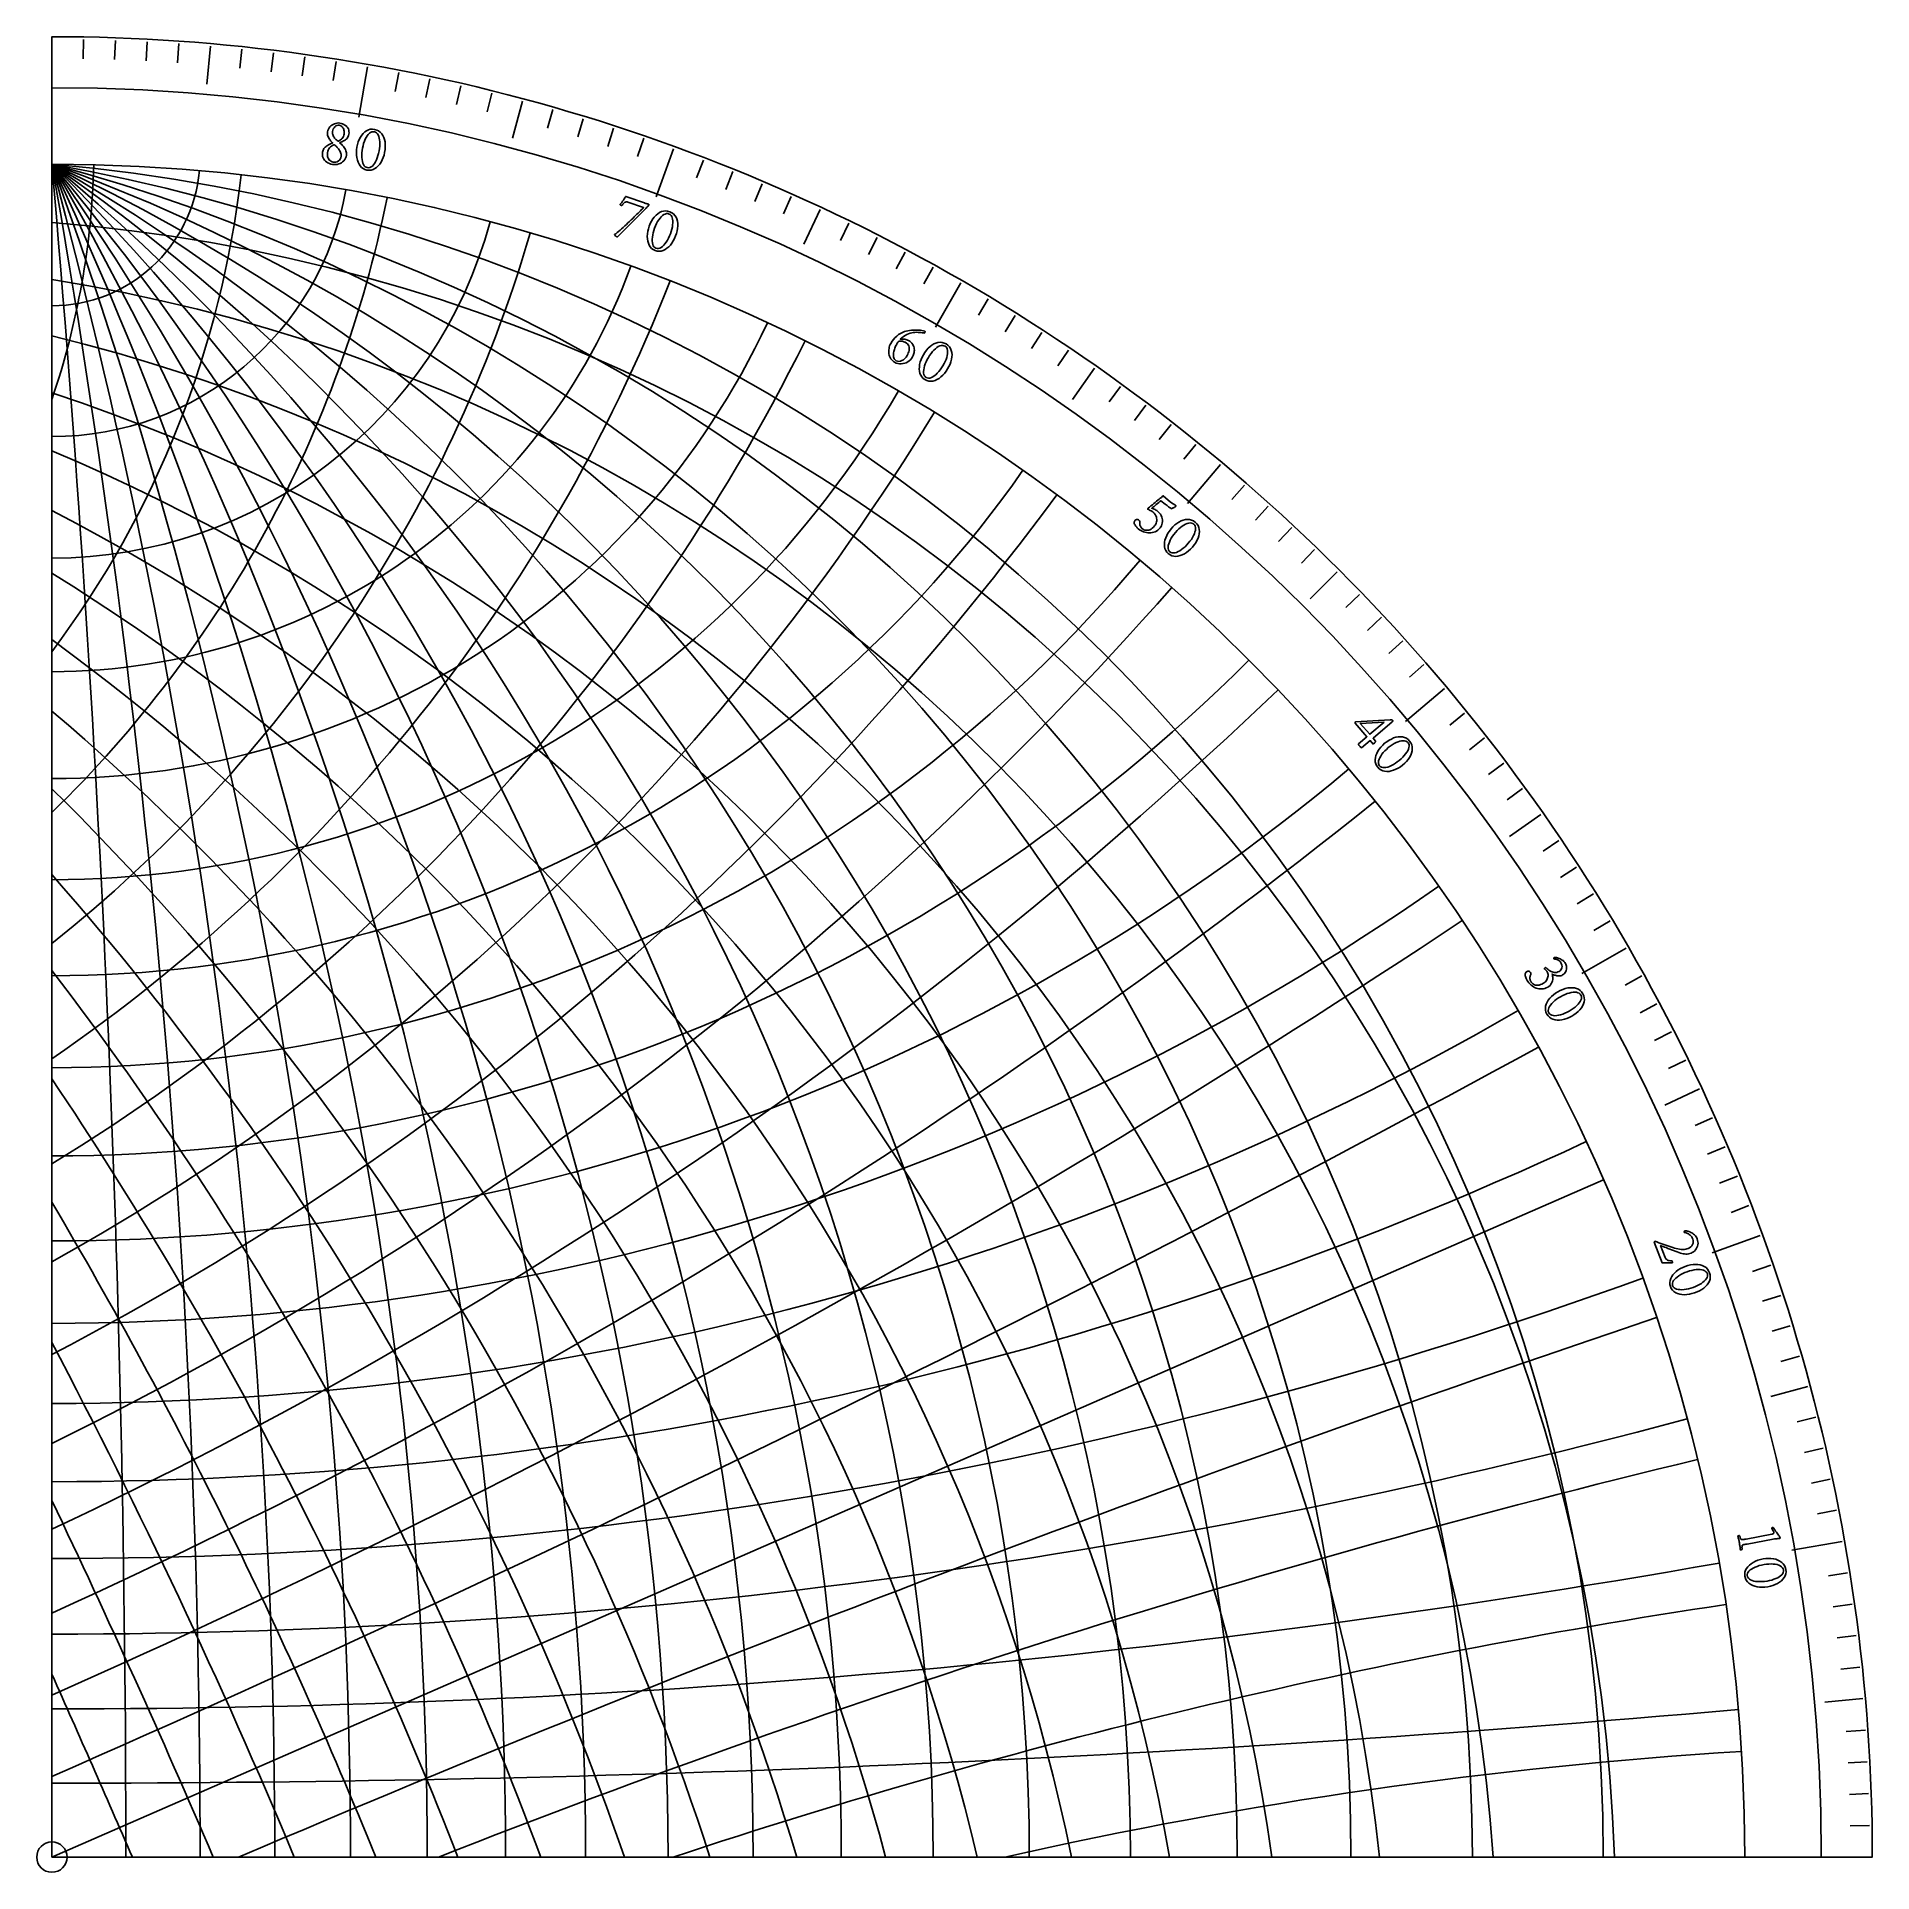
# Model space of a CAD drawing. Header units: millimetres. Extents: x -1 to 150, y -1 to 150.
import ezdxf

# ---------------------------------------------------------------- set-up
doc = ezdxf.new("R2010")
doc.units = ezdxf.units.MM
for name, color, linetype in [('CUT_INNER', 6, 'Continuous'), ('CUT_OUTER', 1, 'Continuous'), ('ENGRAVE', 7, 'Continuous'), ('ENGRAVE_FINE', 8, 'Continuous'), ('TEXT', 5, 'Continuous')]:
    doc.layers.add(name, color=color, linetype=linetype)

msp = doc.modelspace()

# ---------------------------------------------------------------- linework, layer by layer
at = {"layer": 'CUT_INNER'}
msp.add_circle((0, 0), 1.25, dxfattribs=at)
at = {"layer": 'CUT_OUTER'}
msp.add_lwpolyline([(0, 0), (150, 0), (150, 0), (149.99, 1.31), (149.98, 2.62), (149.95, 3.93), (149.91, 5.23), (149.86, 6.54), (149.79, 7.85), (149.72, 9.16), (149.63, 10.46), (149.54, 11.77), (149.43, 13.07), (149.31, 14.38), (149.18, 15.68), (149.04, 16.98), (148.88, 18.28), (148.72, 19.58), (148.54, 20.88), (148.35, 22.17), (148.15, 23.47), (147.94, 24.76), (147.72, 26.05), (147.49, 27.34), (147.24, 28.62), (146.99, 29.91), (146.72, 31.19), (146.44, 32.47), (146.16, 33.74), (145.86, 35.02), (145.54, 36.29), (145.22, 37.56), (144.89, 38.82), (144.54, 40.09), (144.19, 41.35), (143.82, 42.6), (143.45, 43.86), (143.06, 45.11), (142.66, 46.35), (142.25, 47.6), (141.83, 48.84), (141.4, 50.07), (140.95, 51.3), (140.5, 52.53), (140.04, 53.76), (139.56, 54.98), (139.08, 56.19), (138.58, 57.4), (138.08, 58.61), (137.56, 59.81), (137.03, 61.01), (136.49, 62.2), (135.95, 63.39), (135.39, 64.58), (134.82, 65.76), (134.24, 66.93), (133.65, 68.1), (133.05, 69.26), (132.44, 70.42), (131.82, 71.57), (131.19, 72.72), (130.55, 73.86), (129.9, 75), (129.24, 76.13), (128.58, 77.26), (127.9, 78.37), (127.21, 79.49), (126.51, 80.59), (125.8, 81.7), (125.08, 82.79), (124.36, 83.88), (123.62, 84.96), (122.87, 86.04), (122.12, 87.11), (121.35, 88.17), (120.58, 89.22), (119.8, 90.27), (119, 91.31), (118.2, 92.35), (117.39, 93.38), (116.57, 94.4), (115.74, 95.41), (114.91, 96.42), (114.06, 97.42), (113.21, 98.41), (112.34, 99.39), (111.47, 100.37), (110.59, 101.34), (109.7, 102.3), (108.81, 103.25), (107.9, 104.2), (106.99, 105.14), (106.07, 106.07), (105.14, 106.99), (104.2, 107.9), (103.25, 108.81), (102.3, 109.7), (101.34, 110.59), (100.37, 111.47), (99.39, 112.34), (98.41, 113.21), (97.42, 114.06), (96.42, 114.91), (95.41, 115.74), (94.4, 116.57), (93.38, 117.39), (92.35, 118.2), (91.31, 119), (90.27, 119.8), (89.22, 120.58), (88.17, 121.35), (87.11, 122.12), (86.04, 122.87), (84.96, 123.62), (83.88, 124.36), (82.79, 125.08), (81.7, 125.8), (80.59, 126.51), (79.49, 127.21), (78.37, 127.9), (77.26, 128.58), (76.13, 129.24), (75, 129.9), (73.86, 130.55), (72.72, 131.19), (71.57, 131.82), (70.42, 132.44), (69.26, 133.05), (68.1, 133.65), (66.93, 134.24), (65.76, 134.82), (64.58, 135.39), (63.39, 135.95), (62.2, 136.49), (61.01, 137.03), (59.81, 137.56), (58.61, 138.08), (57.4, 138.58), (56.19, 139.08), (54.98, 139.56), (53.76, 140.04), (52.53, 140.5), (51.3, 140.95), (50.07, 141.4), (48.84, 141.83), (47.6, 142.25), (46.35, 142.66), (45.11, 143.06), (43.86, 143.45), (42.6, 143.82), (41.35, 144.19), (40.09, 144.54), (38.82, 144.89), (37.56, 145.22), (36.29, 145.54), (35.02, 145.86), (33.74, 146.16), (32.47, 146.44), (31.19, 146.72), (29.91, 146.99), (28.62, 147.24), (27.34, 147.49), (26.05, 147.72), (24.76, 147.94), (23.47, 148.15), (22.17, 148.35), (20.88, 148.54), (19.58, 148.72), (18.28, 148.88), (16.98, 149.04), (15.68, 149.18), (14.38, 149.31), (13.07, 149.43), (11.77, 149.54), (10.46, 149.63), (9.16, 149.72), (7.85, 149.79), (6.54, 149.86), (5.23, 149.91), (3.93, 149.95), (2.62, 149.98), (1.31, 149.99), (0, 150), (0, 150)], close=True, dxfattribs=at)
at = {"layer": 'ENGRAVE'}
for points in [[(0, 0), (0, 150)], [(0, 149.79), (0, 145.59)], [(13.06, 149.22), (12.78, 146.08)], [(26.01, 147.51), (25.28, 143.38)], [(38.77, 144.69), (37.95, 141.64)], [(51.23, 140.76), (49.79, 136.81)], [(0, 0), (0, 139.5)], [(63.3, 135.76), (61.97, 132.9)], [(74.89, 129.72), (72.8, 126.08)], [(85.92, 122.7), (84.11, 120.12)], [(96.28, 114.75), (93.58, 111.53)], [(105.92, 105.92), (103.69, 103.69)], [(114.75, 96.28), (111.53, 93.58)], [(122.7, 85.92), (120.12, 84.11)], [(129.72, 74.89), (126.08, 72.8)], [(135.76, 63.3), (132.9, 61.97)], [(0, 0), (127.85, 55.81)], [(140.76, 51.23), (136.81, 49.79)], [(144.69, 38.77), (141.64, 37.95)], [(147.51, 26.01), (143.38, 25.28)], [(149.22, 13.06), (146.08, 12.78)], [(0, 0), (150, 0)], [(0, 0), (139.5, 0)], [(0, 0), (139.5, 0)], [(149.79, 0), (145.59, 0)]]:
    msp.add_lwpolyline(points, dxfattribs=at)
for centre, radius, start, end in [((0, 0), 145.8, 0, 90), ((0, 0), 139.5, 0, 90), ((-791.14, 0), 803.35, 360, 10), ((-383.27, 0), 407.87, 360, 20), ((-241.62, 0), 279, 360, 30), ((-166.25, 0), 217.02, 360, 40), ((-117.05, 0), 182.1, 360, 50), ((-80.54, 0), 161.08, 360, 60), ((-50.77, 0), 148.45, 360, 70), ((-24.6, 0), 141.65, 360, 80), ((0, 141.65), 24.6, 270, 350), ((0, 148.45), 50.77, 270, 340), ((0, 161.08), 80.54, 270, 330), ((0, 182.1), 117.05, 270, 320), ((0, 217.02), 166.25, 270, 310), ((0, 279), 241.62, 270, 300), ((0, 407.87), 383.27, 270, 290), ((0, 803.35), 791.14, 270, 280)]:
    msp.add_arc(centre, radius, start, end, dxfattribs=at)
at = {"layer": 'ENGRAVE_FINE'}
for points in [[(2.61, 149.77), (2.59, 148.19)], [(5.23, 149.7), (5.17, 148.12)], [(7.84, 149.58), (7.76, 148.01)], [(10.45, 149.43), (10.34, 147.85)], [(15.66, 148.97), (15.49, 147.4)], [(18.25, 148.67), (18.06, 147.11)], [(20.85, 148.33), (20.63, 146.77)], [(23.43, 147.95), (23.19, 146.39)], [(28.58, 147.04), (28.28, 145.49)], [(31.14, 146.52), (30.82, 144.98)], [(33.7, 145.95), (33.34, 144.42)], [(36.24, 145.34), (35.86, 143.81)], [(41.29, 143.99), (40.85, 142.47)], [(43.79, 143.24), (43.33, 141.74)], [(46.29, 142.46), (45.8, 140.96)], [(48.77, 141.63), (48.25, 140.14)], [(53.68, 139.84), (53.12, 138.37)], [(56.11, 138.88), (55.52, 137.42)], [(58.53, 137.88), (57.91, 136.43)], [(60.93, 136.84), (60.28, 135.4)], [(65.66, 134.63), (64.97, 133.21)], [(68, 133.46), (67.29, 132.06)], [(70.32, 132.26), (69.58, 130.87)], [(72.62, 131.01), (71.86, 129.63)], [(77.15, 128.4), (76.34, 127.05)], [(79.38, 127.03), (78.54, 125.69)], [(81.58, 125.62), (80.72, 124.3)], [(83.76, 124.18), (82.88, 122.88)], [(88.04, 121.18), (87.12, 119.91)], [(90.15, 119.63), (89.2, 118.37)], [(92.22, 118.04), (91.25, 116.8)], [(94.27, 116.41), (93.27, 115.18)], [(98.27, 113.05), (97.24, 111.86)], [(100.23, 111.32), (99.18, 110.15)], [(102.16, 109.55), (101.08, 108.4)], [(104.05, 107.75), (102.96, 106.62)], [(107.75, 104.05), (106.62, 102.96)], [(109.55, 102.16), (108.4, 101.08)], [(111.32, 100.23), (110.15, 99.18)], [(113.05, 98.27), (111.86, 97.24)], [(116.41, 94.27), (115.18, 93.27)], [(118.04, 92.22), (116.8, 91.25)], [(119.63, 90.15), (118.37, 89.2)], [(121.18, 88.04), (119.91, 87.12)], [(124.18, 83.76), (122.88, 82.88)], [(125.62, 81.58), (124.3, 80.72)], [(127.03, 79.38), (125.69, 78.54)], [(128.4, 77.15), (127.05, 76.34)], [(131.01, 72.62), (129.63, 71.86)], [(132.26, 70.32), (130.87, 69.58)], [(133.46, 68), (132.06, 67.29)], [(134.63, 65.66), (133.21, 64.97)], [(136.84, 60.93), (135.4, 60.28)], [(137.88, 58.53), (136.43, 57.91)], [(138.88, 56.11), (137.42, 55.52)], [(0, 0), (127.85, 55.81)], [(139.84, 53.68), (138.37, 53.12)], [(141.63, 48.77), (140.14, 48.25)], [(142.46, 46.29), (140.96, 45.8)], [(143.24, 43.79), (141.74, 43.33)], [(143.99, 41.29), (142.47, 40.85)], [(145.34, 36.24), (143.81, 35.86)], [(145.95, 33.7), (144.42, 33.34)], [(146.52, 31.14), (144.98, 30.82)], [(147.04, 28.58), (145.49, 28.28)], [(147.95, 23.43), (146.39, 23.19)], [(148.33, 20.85), (146.77, 20.63)], [(148.67, 18.25), (147.11, 18.06)], [(148.97, 15.66), (147.4, 15.49)], [(149.43, 10.45), (147.85, 10.34)], [(149.58, 7.84), (148.01, 7.76)], [(149.7, 5.23), (148.12, 5.17)], [(149.77, 2.61), (148.19, 2.59)], [(0, 0), (0, 0)]]:
    msp.add_lwpolyline(points, dxfattribs=at)
for centre, radius, start, end in [((-1594.49, 0), 1600.58, 360, 5), ((-520.62, 0), 538.99, 360, 15), ((-299.16, 0), 330.09, 360, 25), ((-199.23, 0), 243.21, 360, 35), ((-139.5, 0), 197.28, 360, 45), ((-97.68, 0), 170.3, 360, 55), ((-65.05, 0), 153.92, 360, 65), ((-37.38, 0), 144.42, 360, 75), ((-12.2, 0), 140.03, 360, 85), ((-61.58, 141.07), 65.05, 341.2047, 358.5833), ((0, 140.03), 12.2, 270, 355), ((-64.45, 147.63), 80.54, 323.1459, 353.5833), ((-68.13, 156.07), 97.68, 314.2286, 348.5833), ((0, 144.42), 37.38, 270, 345), ((-11.19, -4.88), 140.03, 1.9983, 85.4185), ((-72.86, 166.89), 117.05, 308.4929, 343.5833), ((-22.54, -9.84), 141.65, 3.9838, 80.8427), ((-78.93, 180.81), 139.5, 304.458, 338.5833), ((0, 153.92), 65.05, 270, 335), ((-34.26, -14.95), 144.42, 5.9436, 76.2785), ((-86.83, 198.9), 166.25, 301.4847, 333.5833), ((-46.53, -20.31), 148.45, 7.8648, 71.7325), ((-97.3, 222.9), 199.23, 299.2362, 328.5833), ((-59.62, -26.03), 153.92, 9.7345, 67.2121), ((0, 170.3), 97.68, 270, 325), ((-111.62, 255.7), 241.62, 297.5147, 323.5833), ((-73.81, -32.22), 161.08, 11.5394, 62.7264), ((-89.52, -39.08), 170.3, 13.2663, 58.2866), ((-132.06, 302.52), 299.16, 296.1959, 318.5833), ((-107.28, -46.83), 182.1, 14.9021, 53.9067), ((0, 197.28), 139.5, 270, 315), ((-163.18, 373.81), 383.27, 295.1987, 313.5833), ((-127.85, -55.81), 197.28, 16.4334, 49.6054), ((-152.36, -66.51), 217.02, 17.8473, 45.4072), ((-215.64, 493.97), 520.62, 294.4687, 308.5833), ((-182.59, -79.71), 243.21, 19.131, 41.3458), ((0, 243.21), 199.23, 270, 305), ((-321.41, 736.25), 791.14, 293.96976, 303.58333), ((-221.44, -96.67), 279, 20.2723, 37.4679), ((-640.37, 1466.9), 1594.49, 293.67891, 298.58333), ((-274.17, -119.69), 330.09, 21.2598, 33.8383), ((0, 330.09), 299.16, 270, 295), ((-351.26, -153.34), 407.87, 22.0833, 30.5474), ((640.37, -1466.9), 1594.49, 108.58333, 113.07685), ((-477.14, -208.29), 538.99, 22.7338, 27.7176), ((0, 538.99), 520.62, 270, 285), ((321.41, -736.25), 791.14, 103.58333, 111.46875), ((-725.07, -316.52), 803.35, 23.20389, 25.50393), ((215.64, -493.97), 520.62, 98.5833, 108.4122), ((-1461.32, -637.93), 1600.58, 23.48819, 24.07789), ((0, 1600.58), 1594.49, 270, 275), ((163.18, -373.81), 383.27, 93.5833, 102.7618)]:
    msp.add_arc(centre, radius, start, end, dxfattribs=at)
at = {"layer": 'TEXT'}
for points in [[(23.73, 142.88), (23.85, 142.85), (23.96, 142.82), (24.06, 142.77), (24.15, 142.71), (24.24, 142.65), (24.31, 142.57), (24.38, 142.49), (24.43, 142.4), (24.46, 142.3), (24.48, 142.19), (24.49, 142.08), (24.47, 141.96), (24.45, 141.86), (24.42, 141.78), (24.37, 141.7), (24.32, 141.62), (24.25, 141.56), (24.19, 141.5), (24.11, 141.45), (24.04, 141.41), (23.96, 141.37), (23.89, 141.33), (23.82, 141.3), (23.75, 141.27), (23.73, 141.27), (23.73, 141.26), (23.73, 141.25), (23.74, 141.24), (23.81, 141.18), (23.89, 141.11), (23.96, 141.04), (24.02, 140.96), (24.09, 140.88), (24.14, 140.79), (24.19, 140.7), (24.23, 140.61), (24.26, 140.51), (24.28, 140.42), (24.28, 140.32), (24.28, 140.23), (24.24, 140.1), (24.2, 139.99), (24.13, 139.88), (24.06, 139.78), (23.96, 139.7), (23.86, 139.62), (23.75, 139.56), (23.64, 139.52), (23.51, 139.48), (23.39, 139.47), (23.26, 139.46), (23.13, 139.48), (22.99, 139.51), (22.87, 139.55), (22.75, 139.6), (22.65, 139.67), (22.55, 139.74), (22.47, 139.83), (22.4, 139.92), (22.35, 140.02), (22.31, 140.13), (22.29, 140.24), (22.29, 140.36), (22.3, 140.49), (22.32, 140.57), (22.34, 140.65), (22.38, 140.72), (22.42, 140.78), (22.47, 140.85), (22.53, 140.9), (22.59, 140.95), (22.65, 141), (22.71, 141.04), (22.78, 141.08), (22.84, 141.12), (22.91, 141.15), (22.97, 141.17), (23.02, 141.2), (23.07, 141.22), (23.12, 141.24), (23.13, 141.24), (23.13, 141.25), (23.13, 141.26), (23.12, 141.26), (23.07, 141.31), (23.02, 141.36), (22.97, 141.42), (22.92, 141.49), (22.87, 141.56), (22.82, 141.64), (22.78, 141.72), (22.75, 141.8), (22.72, 141.89), (22.71, 141.98), (22.71, 142.08), (22.72, 142.17), (22.74, 142.28), (22.78, 142.38), (22.84, 142.48), (22.9, 142.57), (22.99, 142.65), (23.07, 142.72), (23.17, 142.78), (23.28, 142.83), (23.39, 142.86), (23.5, 142.88), (23.62, 142.89), (23.73, 142.88)], [(23.68, 142.7), (23.58, 142.7), (23.49, 142.69), (23.41, 142.65), (23.32, 142.58), (23.25, 142.5), (23.19, 142.41), (23.15, 142.31), (23.13, 142.2), (23.12, 142.1), (23.12, 142.01), (23.14, 141.93), (23.17, 141.85), (23.2, 141.77), (23.25, 141.71), (23.3, 141.65), (23.35, 141.59), (23.41, 141.54), (23.46, 141.49), (23.51, 141.45), (23.55, 141.41), (23.56, 141.4), (23.57, 141.4), (23.58, 141.4), (23.59, 141.4), (23.59, 141.4), (23.59, 141.4), (23.59, 141.4), (23.59, 141.4), (23.6, 141.39), (23.61, 141.39), (23.61, 141.4), (23.62, 141.4), (23.71, 141.44), (23.78, 141.49), (23.86, 141.55), (23.92, 141.62), (23.98, 141.7), (24.02, 141.78), (24.06, 141.88), (24.08, 141.98), (24.09, 142.06), (24.09, 142.13), (24.09, 142.21), (24.07, 142.29), (24.05, 142.36), (24.02, 142.43), (23.98, 142.5), (23.94, 142.56), (23.88, 142.61), (23.82, 142.65), (23.75, 142.68), (23.68, 142.7)], [(26.59, 142.36), (26.77, 142.31), (26.92, 142.24), (27.06, 142.14), (27.18, 142.01), (27.27, 141.87), (27.35, 141.7), (27.41, 141.53), (27.45, 141.33), (27.47, 141.12), (27.47, 140.91), (27.45, 140.7), (27.42, 140.47), (27.37, 140.25), (27.3, 140.04), (27.22, 139.85), (27.12, 139.67), (27.01, 139.5), (26.89, 139.35), (26.76, 139.23), (26.62, 139.13), (26.47, 139.05), (26.31, 139.01), (26.14, 138.99), (25.96, 139.01), (25.8, 139.06), (25.65, 139.13), (25.52, 139.23), (25.4, 139.35), (25.31, 139.5), (25.23, 139.66), (25.17, 139.84), (25.12, 140.04), (25.1, 140.24), (25.09, 140.46), (25.11, 140.67), (25.14, 140.9), (25.19, 141.12), (25.25, 141.33), (25.33, 141.52), (25.42, 141.71), (25.53, 141.88), (25.65, 142.02), (25.78, 142.15), (25.93, 142.25), (26.08, 142.32), (26.24, 142.37), (26.41, 142.38), (26.59, 142.36)], [(23.17, 139.66), (23.29, 139.65), (23.41, 139.67), (23.51, 139.7), (23.61, 139.76), (23.69, 139.83), (23.75, 139.92), (23.8, 140.03), (23.83, 140.15), (23.84, 140.23), (23.83, 140.31), (23.82, 140.39), (23.79, 140.47), (23.75, 140.55), (23.71, 140.62), (23.67, 140.69), (23.62, 140.76), (23.57, 140.82), (23.51, 140.88), (23.47, 140.93), (23.42, 140.97), (23.37, 141.01), (23.34, 141.05), (23.31, 141.07), (23.3, 141.08), (23.29, 141.09), (23.28, 141.09), (23.27, 141.1), (23.27, 141.1), (23.26, 141.1), (23.25, 141.1), (23.25, 141.1), (23.24, 141.1), (23.13, 141.04), (23.03, 140.98), (22.95, 140.92), (22.88, 140.84), (22.82, 140.76), (22.77, 140.66), (22.74, 140.56), (22.71, 140.44), (22.7, 140.33), (22.7, 140.23), (22.71, 140.14), (22.74, 140.06), (22.77, 139.98), (22.81, 139.91), (22.86, 139.84), (22.92, 139.79), (22.98, 139.74), (23.04, 139.71), (23.1, 139.68), (23.17, 139.66)], [(26.58, 142.17), (26.47, 142.17), (26.37, 142.15), (26.26, 142.11), (26.16, 142.04), (26.07, 141.94), (25.98, 141.83), (25.9, 141.7), (25.82, 141.55), (25.75, 141.38), (25.69, 141.2), (25.64, 141.01), (25.6, 140.82), (25.57, 140.62), (25.55, 140.42), (25.54, 140.24), (25.55, 140.06), (25.57, 139.89), (25.59, 139.73), (25.63, 139.59), (25.68, 139.47), (25.74, 139.37), (25.81, 139.29), (25.89, 139.24), (25.98, 139.21), (26.09, 139.2), (26.2, 139.22), (26.31, 139.27), (26.41, 139.34), (26.5, 139.44), (26.59, 139.56), (26.67, 139.7), (26.74, 139.85), (26.81, 140.02), (26.87, 140.2), (26.92, 140.39), (26.96, 140.59), (27, 140.79), (27.02, 140.98), (27.02, 141.16), (27.02, 141.34), (27, 141.5), (26.98, 141.65), (26.94, 141.79), (26.89, 141.91), (26.83, 142.01), (26.76, 142.08), (26.67, 142.14), (26.58, 142.17)], [(48.82, 136.3), (48.87, 136.28), (48.93, 136.27), (48.98, 136.25), (49.04, 136.23), (49.09, 136.22), (49.13, 136.2), (49.16, 136.2), (49.18, 136.19), (49.19, 136.18), (49.2, 136.17), (49.2, 136.15), (49.19, 136.13), (49.18, 136.11), (49.16, 136.08), (49.13, 136.05), (49.09, 136.01), (49.05, 135.97), (49.01, 135.94), (48.97, 135.9), (48.93, 135.85), (46.62, 133.52), (46.6, 133.51), (46.59, 133.51), (46.58, 133.52), (46.56, 133.52), (46.53, 133.53), (46.5, 133.55), (46.47, 133.57), (46.43, 133.6), (46.4, 133.62), (46.38, 133.65), (46.37, 133.67), (46.37, 133.69), (46.47, 133.77), (46.58, 133.86), (46.7, 133.95), (46.82, 134.06), (46.94, 134.17), (47.07, 134.29), (47.2, 134.41), (47.34, 134.53), (47.47, 134.66), (47.6, 134.78), (47.73, 134.91), (47.86, 135.03), (47.98, 135.15), (48.1, 135.26), (48.21, 135.37), (48.31, 135.47), (48.41, 135.57), (48.49, 135.66), (48.57, 135.73), (48.63, 135.8), (48.69, 135.85), (48.73, 135.89), (48.75, 135.91), (48.76, 135.92), (47.47, 136.37), (47.4, 136.39), (47.33, 136.39), (47.27, 136.38), (47.21, 136.36), (47.16, 136.32), (47.1, 136.26), (47.04, 136.19), (46.98, 136.11), (46.97, 136.1), (46.95, 136.09), (46.93, 136.1), (46.9, 136.1), (46.89, 136.11), (46.88, 136.11), (46.87, 136.12), (46.86, 136.13), (46.84, 136.14), (46.83, 136.15), (46.82, 136.16), (46.81, 136.17), (46.88, 136.26), (46.95, 136.35), (47.02, 136.45), (47.09, 136.54), (47.15, 136.63), (47.2, 136.71), (47.25, 136.78), (47.29, 136.84)], [(50.91, 135.58), (51.07, 135.5), (51.22, 135.4), (51.33, 135.28), (51.43, 135.14), (51.49, 134.98), (51.54, 134.8), (51.57, 134.62), (51.57, 134.42), (51.56, 134.21), (51.52, 134), (51.47, 133.79), (51.39, 133.58), (51.3, 133.37), (51.2, 133.18), (51.09, 133), (50.96, 132.83), (50.83, 132.69), (50.68, 132.57), (50.53, 132.47), (50.37, 132.39), (50.21, 132.34), (50.05, 132.33), (49.88, 132.34), (49.71, 132.39), (49.55, 132.47), (49.42, 132.56), (49.31, 132.68), (49.22, 132.83), (49.15, 132.99), (49.1, 133.16), (49.07, 133.35), (49.06, 133.55), (49.07, 133.76), (49.1, 133.97), (49.15, 134.18), (49.22, 134.39), (49.31, 134.6), (49.41, 134.8), (49.52, 134.98), (49.64, 135.14), (49.78, 135.29), (49.92, 135.41), (50.07, 135.51), (50.23, 135.59), (50.4, 135.63), (50.57, 135.65), (50.74, 135.63), (50.91, 135.58)], [(50.86, 135.39), (50.76, 135.42), (50.65, 135.42), (50.54, 135.39), (50.43, 135.34), (50.32, 135.26), (50.21, 135.16), (50.11, 135.05), (50.01, 134.91), (49.91, 134.76), (49.82, 134.6), (49.74, 134.42), (49.66, 134.23), (49.6, 134.04), (49.54, 133.85), (49.51, 133.67), (49.48, 133.49), (49.47, 133.32), (49.47, 133.17), (49.48, 133.02), (49.51, 132.89), (49.55, 132.78), (49.6, 132.69), (49.67, 132.63), (49.76, 132.58), (49.87, 132.55), (49.98, 132.55), (50.09, 132.58), (50.2, 132.64), (50.31, 132.72), (50.42, 132.82), (50.52, 132.94), (50.62, 133.08), (50.72, 133.24), (50.81, 133.41), (50.89, 133.58), (50.97, 133.77), (51.03, 133.96), (51.09, 134.15), (51.13, 134.33), (51.15, 134.5), (51.17, 134.67), (51.17, 134.82), (51.15, 134.96), (51.12, 135.08), (51.08, 135.19), (51.02, 135.28), (50.95, 135.34), (50.86, 135.39)], [(70.58, 124.97), (70.69, 124.9), (70.79, 124.82), (70.87, 124.74), (70.93, 124.65), (70.98, 124.56), (71.02, 124.47), (71.05, 124.37), (71.06, 124.28), (71.07, 124.18), (71.06, 124.09), (71.05, 123.99), (71.03, 123.9), (71.01, 123.82), (70.98, 123.74), (70.95, 123.67), (70.92, 123.61), (70.84, 123.48), (70.75, 123.38), (70.64, 123.28), (70.52, 123.2), (70.4, 123.14), (70.27, 123.09), (70.13, 123.06), (69.99, 123.04), (69.85, 123.04), (69.71, 123.07), (69.58, 123.11), (69.44, 123.17), (69.35, 123.24), (69.26, 123.31), (69.18, 123.39), (69.12, 123.47), (69.07, 123.57), (69.03, 123.67), (68.99, 123.77), (68.97, 123.88), (68.96, 123.99), (68.96, 124.1), (68.96, 124.21), (68.98, 124.32), (69, 124.43), (69.03, 124.53), (69.07, 124.63), (69.12, 124.72), (69.23, 124.9), (69.34, 125.05), (69.47, 125.2), (69.61, 125.33), (69.76, 125.45), (69.92, 125.55), (70.08, 125.64), (70.25, 125.7), (70.39, 125.74), (70.53, 125.77), (70.67, 125.8), (70.82, 125.82), (70.97, 125.83), (71.12, 125.83), (71.27, 125.83), (71.41, 125.82), (71.56, 125.81), (71.69, 125.79), (71.81, 125.77), (71.93, 125.74), (71.94, 125.73), (71.95, 125.71), (71.95, 125.69), (71.94, 125.66), (71.93, 125.63), (71.92, 125.61), (71.91, 125.59), (71.9, 125.58), (71.81, 125.59), (71.71, 125.61), (71.61, 125.62), (71.49, 125.64), (71.37, 125.64), (71.25, 125.65), (71.12, 125.64), (70.98, 125.63), (70.85, 125.6), (70.71, 125.57), (70.58, 125.52), (70.44, 125.46), (70.3, 125.39), (70.17, 125.3), (70.04, 125.19), (69.91, 125.07), (70, 125.08), (70.09, 125.09), (70.18, 125.08), (70.27, 125.07), (70.36, 125.05), (70.44, 125.03), (70.51, 125), (70.58, 124.97)], [(69.76, 124.89), (69.74, 124.85), (69.71, 124.82), (69.68, 124.78), (69.66, 124.74), (69.63, 124.7), (69.61, 124.66), (69.59, 124.62), (69.56, 124.58), (69.52, 124.5), (69.48, 124.42), (69.45, 124.33), (69.42, 124.24), (69.39, 124.14), (69.37, 124.05), (69.35, 123.96), (69.34, 123.86), (69.34, 123.77), (69.34, 123.69), (69.36, 123.61), (69.38, 123.53), (69.41, 123.46), (69.45, 123.4), (69.5, 123.35), (69.57, 123.3), (69.68, 123.26), (69.8, 123.24), (69.92, 123.26), (70.04, 123.31), (70.17, 123.38), (70.28, 123.48), (70.39, 123.6), (70.48, 123.74), (70.53, 123.84), (70.57, 123.94), (70.61, 124.04), (70.63, 124.14), (70.64, 124.24), (70.64, 124.34), (70.63, 124.43), (70.6, 124.52), (70.56, 124.61), (70.49, 124.69), (70.42, 124.76), (70.32, 124.82), (70.27, 124.84), (70.21, 124.87), (70.15, 124.89), (70.08, 124.91), (70.01, 124.92), (69.93, 124.92), (69.85, 124.91), (69.76, 124.89)], [(73.68, 124.68), (73.83, 124.58), (73.95, 124.45), (74.04, 124.31), (74.11, 124.15), (74.15, 123.98), (74.17, 123.8), (74.16, 123.62), (74.13, 123.42), (74.08, 123.22), (74.01, 123.02), (73.92, 122.82), (73.81, 122.62), (73.68, 122.43), (73.55, 122.26), (73.41, 122.11), (73.25, 121.97), (73.1, 121.85), (72.93, 121.75), (72.77, 121.68), (72.6, 121.63), (72.43, 121.61), (72.26, 121.63), (72.1, 121.67), (71.94, 121.75), (71.8, 121.85), (71.69, 121.97), (71.6, 122.1), (71.53, 122.26), (71.49, 122.43), (71.47, 122.61), (71.48, 122.8), (71.5, 123), (71.55, 123.2), (71.62, 123.4), (71.71, 123.6), (71.81, 123.8), (71.93, 123.99), (72.06, 124.17), (72.2, 124.33), (72.36, 124.47), (72.51, 124.59), (72.68, 124.69), (72.84, 124.76), (73.01, 124.8), (73.19, 124.82), (73.35, 124.81), (73.52, 124.76), (73.68, 124.68)], [(73.6, 124.5), (73.5, 124.54), (73.4, 124.56), (73.28, 124.56), (73.17, 124.52), (73.04, 124.47), (72.92, 124.39), (72.8, 124.29), (72.67, 124.18), (72.55, 124.05), (72.44, 123.9), (72.32, 123.74), (72.22, 123.57), (72.12, 123.39), (72.04, 123.22), (71.97, 123.04), (71.91, 122.87), (71.87, 122.71), (71.84, 122.55), (71.83, 122.41), (71.83, 122.28), (71.85, 122.16), (71.89, 122.06), (71.95, 121.99), (72.02, 121.93), (72.13, 121.88), (72.24, 121.86), (72.35, 121.87), (72.47, 121.91), (72.59, 121.97), (72.71, 122.05), (72.84, 122.15), (72.96, 122.27), (73.08, 122.41), (73.2, 122.56), (73.31, 122.72), (73.42, 122.89), (73.52, 123.06), (73.61, 123.24), (73.68, 123.41), (73.73, 123.58), (73.77, 123.73), (73.8, 123.88), (73.81, 124.02), (73.8, 124.15), (73.78, 124.27), (73.74, 124.36), (73.68, 124.44), (73.6, 124.5)], [(91.14, 110.87), (91.25, 110.77), (91.34, 110.66), (91.41, 110.54), (91.46, 110.42), (91.5, 110.3), (91.51, 110.18), (91.51, 110.05), (91.5, 109.93), (91.47, 109.82), (91.43, 109.71), (91.37, 109.61), (91.31, 109.52), (91.22, 109.42), (91.12, 109.34), (91.02, 109.27), (90.9, 109.21), (90.79, 109.17), (90.67, 109.14), (90.55, 109.13), (90.43, 109.12), (90.31, 109.13), (90.19, 109.15), (90.07, 109.18), (89.95, 109.21), (89.83, 109.26), (89.72, 109.32), (89.62, 109.38), (89.52, 109.46), (89.48, 109.49), (89.44, 109.54), (89.39, 109.59), (89.34, 109.64), (89.3, 109.7), (89.25, 109.77), (89.22, 109.83), (89.19, 109.89), (89.19, 109.91), (89.18, 109.93), (89.18, 109.96), (89.19, 109.99), (89.19, 110.03), (89.2, 110.06), (89.21, 110.09), (89.23, 110.12), (89.27, 110.15), (89.31, 110.18), (89.35, 110.21), (89.4, 110.22), (89.45, 110.22), (89.49, 110.21), (89.53, 110.2), (89.56, 110.17), (89.6, 110.14), (89.62, 110.1), (89.64, 110.05), (89.64, 110), (89.64, 109.95), (89.64, 109.9), (89.64, 109.85), (89.65, 109.81), (89.65, 109.75), (89.67, 109.7), (89.69, 109.66), (89.72, 109.61), (89.75, 109.57), (89.79, 109.53), (89.82, 109.49), (89.86, 109.45), (89.92, 109.41), (89.98, 109.38), (90.05, 109.35), (90.13, 109.34), (90.21, 109.33), (90.3, 109.33), (90.39, 109.35), (90.48, 109.38), (90.57, 109.43), (90.67, 109.5), (90.77, 109.59), (90.86, 109.69), (90.91, 109.76), (90.96, 109.84), (90.99, 109.92), (91.02, 110.02), (91.04, 110.12), (91.04, 110.22), (91.03, 110.32), (91.01, 110.43), (90.97, 110.53), (90.9, 110.64), (90.82, 110.74), (90.71, 110.84), (90.67, 110.87), (90.63, 110.9), (90.57, 110.93), (90.51, 110.97), (90.45, 111), (90.4, 111.03), (90.35, 111.05), (90.31, 111.06), (90.31, 111.07), (90.3, 111.07), (90.3, 111.08), (90.3, 111.1), (90.31, 111.11), (90.31, 111.12), (90.32, 111.14), (90.33, 111.15), (90.44, 111.24), (90.56, 111.34), (90.68, 111.44), (90.79, 111.53), (90.91, 111.63), (91.02, 111.72), (91.13, 111.81), (91.23, 111.89), (91.33, 111.97), (91.42, 112.04), (91.49, 112.11), (91.56, 112.17), (92.17, 111.66), (92.22, 111.63), (92.26, 111.6), (92.31, 111.56), (92.35, 111.53), (92.4, 111.5), (92.44, 111.47), (92.48, 111.45), (92.52, 111.42), (92.55, 111.41), (92.57, 111.4), (92.58, 111.39), (92.59, 111.39), (92.59, 111.37), (92.6, 111.36), (92.6, 111.35), (92.6, 111.33), (92.61, 111.32), (92.61, 111.31), (92.6, 111.31), (92.6, 111.3), (92.59, 111.29), (92.58, 111.28), (92.56, 111.26), (92.53, 111.25), (92.5, 111.23), (92.47, 111.21), (92.43, 111.19), (92.39, 111.17), (92.35, 111.15), (92.31, 111.13), (92.28, 111.12), (92.24, 111.11), (92.19, 111.14), (92.14, 111.18), (92.08, 111.22), (92.02, 111.26), (91.95, 111.31), (91.89, 111.36), (91.81, 111.42), (91.73, 111.49), (91.39, 111.77), (91.29, 111.69), (91.2, 111.62), (91.1, 111.54), (91, 111.46), (90.91, 111.38), (90.82, 111.3), (90.72, 111.23), (90.63, 111.15), (90.69, 111.13), (90.76, 111.1), (90.83, 111.07), (90.9, 111.03), (90.97, 110.99), (91.04, 110.95), (91.09, 110.91), (91.14, 110.87)], [(94.21, 109.99), (94.34, 109.86), (94.44, 109.72), (94.51, 109.57), (94.54, 109.4), (94.55, 109.22), (94.54, 109.04), (94.5, 108.86), (94.44, 108.67), (94.35, 108.48), (94.25, 108.3), (94.12, 108.12), (93.98, 107.94), (93.83, 107.78), (93.66, 107.63), (93.5, 107.5), (93.32, 107.39), (93.14, 107.3), (92.97, 107.24), (92.79, 107.2), (92.62, 107.18), (92.45, 107.19), (92.29, 107.23), (92.14, 107.3), (91.99, 107.41), (91.87, 107.53), (91.78, 107.67), (91.71, 107.82), (91.68, 107.98), (91.67, 108.16), (91.68, 108.34), (91.72, 108.52), (91.78, 108.72), (91.86, 108.91), (91.96, 109.09), (92.08, 109.27), (92.22, 109.45), (92.37, 109.62), (92.53, 109.77), (92.7, 109.9), (92.87, 110.01), (93.05, 110.1), (93.22, 110.17), (93.4, 110.21), (93.58, 110.23), (93.75, 110.22), (93.91, 110.17), (94.06, 110.1), (94.21, 109.99)], [(94.1, 109.83), (94.01, 109.89), (93.91, 109.93), (93.8, 109.94), (93.68, 109.93), (93.55, 109.89), (93.41, 109.84), (93.28, 109.76), (93.13, 109.67), (92.99, 109.56), (92.85, 109.44), (92.71, 109.3), (92.58, 109.15), (92.45, 108.99), (92.34, 108.84), (92.24, 108.68), (92.15, 108.52), (92.08, 108.36), (92.03, 108.22), (91.99, 108.08), (91.98, 107.95), (91.98, 107.83), (92, 107.73), (92.04, 107.64), (92.1, 107.57), (92.2, 107.5), (92.3, 107.47), (92.42, 107.46), (92.54, 107.47), (92.67, 107.51), (92.8, 107.57), (92.94, 107.65), (93.08, 107.74), (93.23, 107.86), (93.37, 107.98), (93.51, 108.12), (93.64, 108.27), (93.77, 108.43), (93.89, 108.58), (93.99, 108.74), (94.07, 108.89), (94.14, 109.04), (94.19, 109.19), (94.22, 109.32), (94.24, 109.45), (94.24, 109.57), (94.21, 109.67), (94.17, 109.76), (94.1, 109.83)], [(110.47, 93.67), (110.48, 93.66), (110.49, 93.64), (110.49, 93.62), (110.49, 93.61), (110.48, 93.59), (110.47, 93.57), (110.46, 93.56), (110.45, 93.55), (108.86, 92.2), (109.06, 91.96), (109.07, 91.95), (109.07, 91.93), (109.06, 91.91), (109.04, 91.88), (109.02, 91.85), (109, 91.82), (108.97, 91.79), (108.94, 91.77), (108.92, 91.75), (108.9, 91.74), (108.88, 91.73), (108.86, 91.72), (108.63, 92), (107.92, 91.41), (107.92, 91.41), (107.91, 91.41), (107.9, 91.42), (107.89, 91.42), (107.87, 91.44), (107.84, 91.47), (107.8, 91.51), (107.75, 91.56), (107.7, 91.62), (107.67, 91.67), (107.66, 91.71), (107.66, 91.73), (108.36, 92.32), (107.38, 93.45), (107.38, 93.47), (107.38, 93.48), (107.39, 93.5), (107.39, 93.51), (107.4, 93.53), (107.41, 93.54), (107.41, 93.55), (107.42, 93.56), (110.26, 93.71), (110.29, 93.71), (110.31, 93.71), (110.34, 93.71), (110.38, 93.7), (110.41, 93.7), (110.44, 93.69), (110.46, 93.69), (110.47, 93.67)], [(109.77, 93.52), (107.81, 93.42), (108.59, 92.52)], [(111.88, 91.96), (111.98, 91.81), (112.06, 91.66), (112.1, 91.49), (112.1, 91.32), (112.08, 91.15), (112.04, 90.97), (111.97, 90.8), (111.87, 90.62), (111.75, 90.45), (111.62, 90.29), (111.47, 90.13), (111.3, 89.98), (111.12, 89.85), (110.93, 89.73), (110.74, 89.64), (110.55, 89.56), (110.36, 89.5), (110.18, 89.46), (110, 89.45), (109.82, 89.47), (109.66, 89.51), (109.51, 89.58), (109.37, 89.67), (109.25, 89.8), (109.15, 89.94), (109.08, 90.09), (109.04, 90.25), (109.04, 90.42), (109.06, 90.6), (109.1, 90.77), (109.17, 90.95), (109.26, 91.13), (109.38, 91.3), (109.51, 91.47), (109.66, 91.62), (109.82, 91.78), (110, 91.91), (110.19, 92.03), (110.37, 92.13), (110.56, 92.22), (110.75, 92.27), (110.94, 92.31), (111.12, 92.32), (111.3, 92.3), (111.46, 92.26), (111.62, 92.19), (111.75, 92.09), (111.88, 91.96)], [(111.75, 91.82), (111.67, 91.89), (111.57, 91.95), (111.46, 91.98), (111.34, 91.99), (111.21, 91.98), (111.07, 91.95), (110.92, 91.9), (110.76, 91.83), (110.6, 91.75), (110.44, 91.65), (110.28, 91.54), (110.12, 91.42), (109.97, 91.28), (109.83, 91.15), (109.71, 91.01), (109.6, 90.87), (109.5, 90.73), (109.42, 90.59), (109.36, 90.46), (109.32, 90.33), (109.3, 90.22), (109.31, 90.11), (109.33, 90.02), (109.38, 89.94), (109.46, 89.86), (109.56, 89.81), (109.67, 89.78), (109.8, 89.77), (109.93, 89.79), (110.07, 89.82), (110.22, 89.87), (110.38, 89.94), (110.54, 90.03), (110.7, 90.13), (110.86, 90.24), (111.02, 90.37), (111.18, 90.5), (111.32, 90.63), (111.44, 90.77), (111.55, 90.9), (111.64, 91.04), (111.72, 91.17), (111.78, 91.3), (111.81, 91.42), (111.83, 91.54), (111.83, 91.64), (111.8, 91.74), (111.75, 91.82)], [(124.71, 73.64), (124.74, 73.57), (124.77, 73.5), (124.79, 73.42), (124.8, 73.34), (124.8, 73.25), (124.79, 73.16), (124.77, 73.07), (124.74, 72.98), (124.7, 72.89), (124.64, 72.81), (124.57, 72.75), (124.48, 72.69), (124.41, 72.65), (124.33, 72.63), (124.26, 72.61), (124.17, 72.61), (124.09, 72.61), (124.01, 72.62), (123.94, 72.64), (123.86, 72.66), (123.79, 72.68), (123.73, 72.71), (123.67, 72.73), (123.62, 72.76), (123.64, 72.68), (123.66, 72.6), (123.67, 72.51), (123.67, 72.41), (123.67, 72.31), (123.65, 72.21), (123.62, 72.11), (123.58, 72.01), (123.52, 71.92), (123.45, 71.83), (123.36, 71.75), (123.26, 71.68), (123.14, 71.62), (123.02, 71.58), (122.9, 71.55), (122.78, 71.54), (122.65, 71.54), (122.53, 71.55), (122.41, 71.58), (122.3, 71.61), (122.18, 71.66), (122.08, 71.72), (121.97, 71.79), (121.88, 71.86), (121.79, 71.95), (121.7, 72.04), (121.63, 72.14), (121.56, 72.24), (121.53, 72.29), (121.51, 72.34), (121.48, 72.4), (121.45, 72.47), (121.43, 72.55), (121.41, 72.62), (121.4, 72.69), (121.39, 72.76), (121.4, 72.78), (121.4, 72.8), (121.41, 72.82), (121.43, 72.85), (121.44, 72.89), (121.46, 72.91), (121.48, 72.94), (121.51, 72.96), (121.56, 72.98), (121.61, 72.99), (121.66, 73), (121.7, 72.99), (121.75, 72.98), (121.79, 72.96), (121.82, 72.93), (121.84, 72.9), (121.86, 72.85), (121.87, 72.8), (121.87, 72.76), (121.86, 72.71), (121.84, 72.66), (121.82, 72.61), (121.81, 72.57), (121.79, 72.52), (121.78, 72.47), (121.78, 72.42), (121.79, 72.37), (121.8, 72.31), (121.81, 72.26), (121.83, 72.21), (121.85, 72.17), (121.88, 72.12), (121.92, 72.06), (121.97, 72.01), (122.02, 71.96), (122.09, 71.92), (122.16, 71.88), (122.24, 71.86), (122.34, 71.84), (122.43, 71.84), (122.54, 71.85), (122.65, 71.89), (122.77, 71.93), (122.9, 72), (122.99, 72.06), (123.07, 72.13), (123.13, 72.2), (123.18, 72.28), (123.22, 72.36), (123.25, 72.45), (123.27, 72.54), (123.28, 72.63), (123.28, 72.72), (123.26, 72.81), (123.24, 72.89), (123.2, 72.96), (123.17, 73), (123.15, 73.04), (123.12, 73.07), (123.08, 73.1), (123.05, 73.13), (123.02, 73.16), (123, 73.18), (122.98, 73.2), (122.99, 73.23), (123.01, 73.25), (123.03, 73.27), (123.05, 73.28), (123.07, 73.29), (123.08, 73.3), (123.09, 73.3), (123.1, 73.3), (123.18, 73.23), (123.26, 73.16), (123.35, 73.09), (123.44, 73.03), (123.53, 72.98), (123.62, 72.94), (123.71, 72.91), (123.81, 72.89), (123.91, 72.89), (124, 72.9), (124.1, 72.94), (124.2, 72.98), (124.28, 73.04), (124.35, 73.11), (124.39, 73.2), (124.43, 73.29), (124.44, 73.39), (124.43, 73.49), (124.4, 73.59), (124.35, 73.69), (124.31, 73.76), (124.26, 73.82), (124.2, 73.86), (124.14, 73.9), (124.07, 73.94), (124.01, 73.96), (123.95, 73.98), (123.89, 73.99), (123.84, 74), (123.8, 74.01), (123.77, 74.02), (123.75, 74.03), (123.75, 74.04), (123.75, 74.05), (123.75, 74.06), (123.76, 74.08), (123.77, 74.1), (123.78, 74.12), (123.8, 74.13), (123.81, 74.14), (123.89, 74.13), (123.97, 74.12), (124.05, 74.11), (124.13, 74.08), (124.21, 74.05), (124.29, 74.02), (124.37, 73.97), (124.45, 73.92), (124.53, 73.87), (124.59, 73.8), (124.66, 73.72), (124.71, 73.64)], [(126.15, 71.14), (126.23, 70.97), (126.27, 70.81), (126.28, 70.64), (126.26, 70.47), (126.21, 70.3), (126.13, 70.13), (126.03, 69.97), (125.91, 69.82), (125.76, 69.67), (125.6, 69.53), (125.42, 69.41), (125.23, 69.29), (125.03, 69.19), (124.83, 69.11), (124.63, 69.04), (124.42, 69), (124.23, 68.97), (124.04, 68.97), (123.86, 68.99), (123.69, 69.04), (123.53, 69.11), (123.4, 69.2), (123.28, 69.32), (123.18, 69.46), (123.11, 69.62), (123.07, 69.78), (123.06, 69.95), (123.08, 70.12), (123.13, 70.28), (123.21, 70.45), (123.3, 70.61), (123.43, 70.77), (123.57, 70.92), (123.73, 71.06), (123.9, 71.19), (124.09, 71.31), (124.29, 71.42), (124.49, 71.5), (124.69, 71.57), (124.9, 71.62), (125.09, 71.64), (125.28, 71.64), (125.46, 71.62), (125.63, 71.58), (125.79, 71.51), (125.93, 71.41), (126.05, 71.29), (126.15, 71.14)], [(125.99, 71.02), (125.93, 71.11), (125.84, 71.18), (125.74, 71.23), (125.62, 71.26), (125.49, 71.27), (125.35, 71.26), (125.19, 71.24), (125.03, 71.2), (124.86, 71.15), (124.68, 71.08), (124.5, 71), (124.32, 70.9), (124.15, 70.8), (123.99, 70.69), (123.85, 70.58), (123.71, 70.46), (123.59, 70.33), (123.49, 70.21), (123.41, 70.1), (123.35, 69.98), (123.31, 69.87), (123.29, 69.76), (123.3, 69.67), (123.34, 69.58), (123.41, 69.49), (123.49, 69.42), (123.59, 69.37), (123.72, 69.34), (123.85, 69.33), (124, 69.34), (124.15, 69.37), (124.32, 69.41), (124.5, 69.47), (124.67, 69.54), (124.85, 69.62), (125.03, 69.71), (125.2, 69.82), (125.36, 69.92), (125.51, 70.04), (125.64, 70.15), (125.76, 70.27), (125.85, 70.39), (125.93, 70.5), (125.99, 70.62), (126.03, 70.73), (126.04, 70.83), (126.03, 70.93), (125.99, 71.02)], [(133.53, 48.97), (133.45, 48.98), (133.38, 48.98), (133.29, 48.98), (133.21, 48.98), (133.12, 48.98), (133.04, 48.98), (132.96, 48.98), (132.88, 48.97), (132.82, 48.97), (132.76, 48.97), (132.72, 48.97), (132.68, 48.97), (132.04, 50.67), (132.05, 50.68), (132.05, 50.69), (132.06, 50.7), (132.06, 50.72), (132.07, 50.73), (132.08, 50.74), (132.09, 50.74), (132.09, 50.75), (132.25, 50.69), (132.41, 50.63), (132.58, 50.57), (132.74, 50.51), (132.91, 50.45), (133.08, 50.39), (133.24, 50.34), (133.4, 50.29), (133.56, 50.24), (133.71, 50.19), (133.85, 50.15), (133.99, 50.12), (134.12, 50.09), (134.24, 50.07), (134.35, 50.06), (134.45, 50.07), (134.54, 50.08), (134.63, 50.1), (134.73, 50.12), (134.82, 50.15), (134.94, 50.21), (135.04, 50.28), (135.12, 50.37), (135.19, 50.47), (135.23, 50.58), (135.25, 50.69), (135.24, 50.81), (135.21, 50.93), (135.17, 51.03), (135.12, 51.11), (135.06, 51.19), (134.99, 51.25), (134.92, 51.3), (134.85, 51.35), (134.78, 51.39), (134.71, 51.42), (134.65, 51.44), (134.59, 51.46), (134.55, 51.48), (134.51, 51.48), (134.51, 51.5), (134.51, 51.52), (134.51, 51.54), (134.52, 51.56), (134.53, 51.58), (134.54, 51.6), (134.55, 51.61), (134.56, 51.61), (134.59, 51.61), (134.63, 51.61), (134.68, 51.6), (134.74, 51.59), (134.81, 51.57), (134.89, 51.55), (134.96, 51.52), (135.04, 51.48), (135.13, 51.44), (135.2, 51.39), (135.28, 51.33), (135.35, 51.27), (135.42, 51.2), (135.48, 51.12), (135.53, 51.04), (135.58, 50.94), (135.61, 50.82), (135.63, 50.7), (135.64, 50.58), (135.62, 50.45), (135.59, 50.34), (135.55, 50.23), (135.5, 50.12), (135.43, 50.03), (135.35, 49.94), (135.27, 49.87), (135.17, 49.81), (135.07, 49.76), (134.96, 49.73), (134.86, 49.71), (134.75, 49.69), (134.64, 49.69), (134.53, 49.7), (134.43, 49.71), (134.32, 49.74), (134.21, 49.77), (134.07, 49.82), (133.92, 49.87), (133.77, 49.93), (133.62, 49.99), (133.46, 50.05), (133.31, 50.1), (133.16, 50.16), (133.01, 50.22), (132.88, 50.27), (132.76, 50.31), (132.66, 50.35), (132.56, 50.39), (132.93, 49.41), (132.96, 49.34), (133.01, 49.28), (133.06, 49.23), (133.12, 49.2), (133.19, 49.17), (133.27, 49.15), (133.36, 49.14), (133.47, 49.13), (133.48, 49.13), (133.5, 49.12), (133.51, 49.11), (133.52, 49.09), (133.52, 49.08), (133.52, 49.07), (133.53, 49.05), (133.53, 49.03), (133.53, 49.01), (133.53, 49), (133.53, 48.98), (133.53, 48.97)], [(136.58, 48.15), (136.63, 47.98), (136.65, 47.8), (136.63, 47.63), (136.58, 47.47), (136.5, 47.31), (136.4, 47.16), (136.27, 47.03), (136.12, 46.89), (135.95, 46.77), (135.77, 46.67), (135.57, 46.57), (135.36, 46.49), (135.14, 46.43), (134.93, 46.38), (134.72, 46.35), (134.51, 46.34), (134.32, 46.36), (134.13, 46.39), (133.96, 46.44), (133.8, 46.51), (133.66, 46.6), (133.54, 46.72), (133.44, 46.86), (133.37, 47.02), (133.33, 47.19), (133.32, 47.35), (133.34, 47.51), (133.39, 47.68), (133.47, 47.83), (133.57, 47.98), (133.69, 48.13), (133.84, 48.26), (134.01, 48.39), (134.19, 48.5), (134.38, 48.59), (134.59, 48.68), (134.81, 48.75), (135.02, 48.8), (135.23, 48.83), (135.43, 48.84), (135.63, 48.83), (135.82, 48.8), (135.99, 48.75), (136.15, 48.67), (136.3, 48.58), (136.42, 48.46), (136.51, 48.32), (136.58, 48.15)], [(136.41, 48.06), (136.36, 48.16), (136.29, 48.24), (136.2, 48.31), (136.09, 48.36), (135.96, 48.4), (135.82, 48.42), (135.66, 48.42), (135.49, 48.41), (135.31, 48.39), (135.13, 48.35), (134.94, 48.3), (134.75, 48.24), (134.56, 48.17), (134.38, 48.09), (134.22, 48), (134.07, 47.9), (133.93, 47.8), (133.81, 47.7), (133.71, 47.6), (133.63, 47.5), (133.57, 47.39), (133.53, 47.29), (133.53, 47.2), (133.55, 47.1), (133.6, 47), (133.67, 46.92), (133.76, 46.85), (133.88, 46.8), (134.01, 46.77), (134.15, 46.76), (134.31, 46.75), (134.49, 46.77), (134.67, 46.79), (134.85, 46.83), (135.04, 46.88), (135.23, 46.94), (135.42, 47.02), (135.6, 47.09), (135.76, 47.18), (135.92, 47.27), (136.05, 47.37), (136.16, 47.46), (136.26, 47.56), (136.34, 47.67), (136.39, 47.77), (136.43, 47.87), (136.43, 47.97), (136.41, 48.06)], [(139.6, 26.21), (141.71, 26.61), (141.76, 26.62), (141.8, 26.63), (141.83, 26.65), (141.86, 26.66), (141.87, 26.68), (141.88, 26.7), (141.89, 26.73), (141.89, 26.75), (141.88, 26.79), (141.86, 26.83), (141.84, 26.87), (141.81, 26.93), (141.78, 26.98), (141.75, 27.03), (141.73, 27.07), (141.71, 27.11), (141.72, 27.13), (141.74, 27.15), (141.76, 27.16), (141.79, 27.17), (141.79, 27.17), (141.79, 27.17), (141.79, 27.17), (141.79, 27.17), (141.8, 27.17), (141.81, 27.17), (141.82, 27.17), (141.82, 27.17), (141.89, 27.07), (141.96, 26.97), (142.03, 26.87), (142.1, 26.78), (142.16, 26.69), (142.22, 26.61), (142.28, 26.53), (142.33, 26.46), (142.36, 26.41), (142.39, 26.37), (142.41, 26.34), (142.42, 26.33), (142.42, 26.32), (142.42, 26.31), (142.41, 26.3), (142.41, 26.29), (142.39, 26.28), (142.38, 26.27), (142.37, 26.26), (142.35, 26.26), (142.34, 26.25), (142.33, 26.25), (142.31, 26.25), (142.27, 26.25), (142.21, 26.25), (142.13, 26.24), (142.05, 26.24), (141.95, 26.22), (141.83, 26.2), (139.68, 25.8), (139.62, 25.79), (139.57, 25.78), (139.51, 25.77), (139.46, 25.76), (139.42, 25.75), (139.37, 25.74), (139.33, 25.72), (139.3, 25.71), (139.29, 25.7), (139.28, 25.68), (139.27, 25.65), (139.27, 25.62), (139.27, 25.58), (139.26, 25.54), (139.26, 25.51), (139.27, 25.47), (139.27, 25.43), (139.27, 25.4), (139.28, 25.38), (139.28, 25.36), (139.27, 25.35), (139.25, 25.34), (139.23, 25.33), (139.21, 25.32), (139.18, 25.32), (139.16, 25.32), (139.14, 25.32), (139.13, 25.33), (139.12, 25.41), (139.11, 25.48), (139.1, 25.56), (139.09, 25.62), (139.09, 25.69), (139.07, 25.76), (139.06, 25.84), (139.05, 25.91), (139.04, 25.98), (139.02, 26.05), (139.01, 26.12), (138.99, 26.18), (138.97, 26.24), (138.96, 26.31), (138.94, 26.38), (138.92, 26.46), (138.93, 26.47), (138.95, 26.48), (138.97, 26.48), (138.99, 26.49), (139.01, 26.49), (139.04, 26.49), (139.05, 26.49), (139.07, 26.48), (139.07, 26.47), (139.08, 26.44), (139.09, 26.41), (139.1, 26.38), (139.11, 26.34), (139.12, 26.31), (139.14, 26.27), (139.15, 26.24), (139.17, 26.21), (139.19, 26.19), (139.2, 26.18), (139.22, 26.17), (139.25, 26.17), (139.29, 26.17), (139.34, 26.17), (139.39, 26.18), (139.44, 26.18), (139.49, 26.19), (139.55, 26.2), (139.6, 26.21)], [(142.87, 23.7), (142.89, 23.52), (142.87, 23.35), (142.82, 23.19), (142.75, 23.03), (142.64, 22.89), (142.51, 22.76), (142.36, 22.65), (142.19, 22.54), (142.01, 22.46), (141.81, 22.38), (141.6, 22.32), (141.38, 22.28), (141.15, 22.25), (140.94, 22.25), (140.72, 22.25), (140.52, 22.28), (140.33, 22.33), (140.15, 22.39), (139.99, 22.47), (139.84, 22.57), (139.72, 22.69), (139.62, 22.82), (139.55, 22.97), (139.51, 23.15), (139.5, 23.32), (139.51, 23.48), (139.56, 23.64), (139.64, 23.79), (139.74, 23.93), (139.87, 24.06), (140.02, 24.18), (140.19, 24.29), (140.37, 24.38), (140.57, 24.46), (140.78, 24.52), (141, 24.57), (141.22, 24.6), (141.44, 24.61), (141.65, 24.6), (141.86, 24.58), (142.05, 24.54), (142.23, 24.47), (142.39, 24.39), (142.54, 24.29), (142.66, 24.17), (142.76, 24.03), (142.83, 23.88), (142.87, 23.7)], [(142.68, 23.64), (142.65, 23.75), (142.6, 23.84), (142.52, 23.92), (142.42, 23.99), (142.3, 24.05), (142.16, 24.1), (142.01, 24.13), (141.84, 24.15), (141.66, 24.16), (141.47, 24.15), (141.28, 24.14), (141.08, 24.11), (140.88, 24.07), (140.69, 24.02), (140.51, 23.96), (140.35, 23.89), (140.19, 23.82), (140.06, 23.74), (139.94, 23.66), (139.84, 23.57), (139.77, 23.48), (139.72, 23.39), (139.69, 23.29), (139.7, 23.2), (139.73, 23.09), (139.79, 22.99), (139.87, 22.91), (139.97, 22.85), (140.09, 22.79), (140.24, 22.75), (140.39, 22.72), (140.56, 22.7), (140.75, 22.7), (140.94, 22.7), (141.13, 22.72), (141.33, 22.75), (141.53, 22.78), (141.72, 22.83), (141.89, 22.89), (142.06, 22.95), (142.21, 23.02), (142.34, 23.1), (142.45, 23.18), (142.54, 23.27), (142.62, 23.36), (142.67, 23.45), (142.69, 23.55), (142.68, 23.64)]]:
    msp.add_lwpolyline(points, close=True, dxfattribs=at)

doc.saveas('drawing.dxf')
